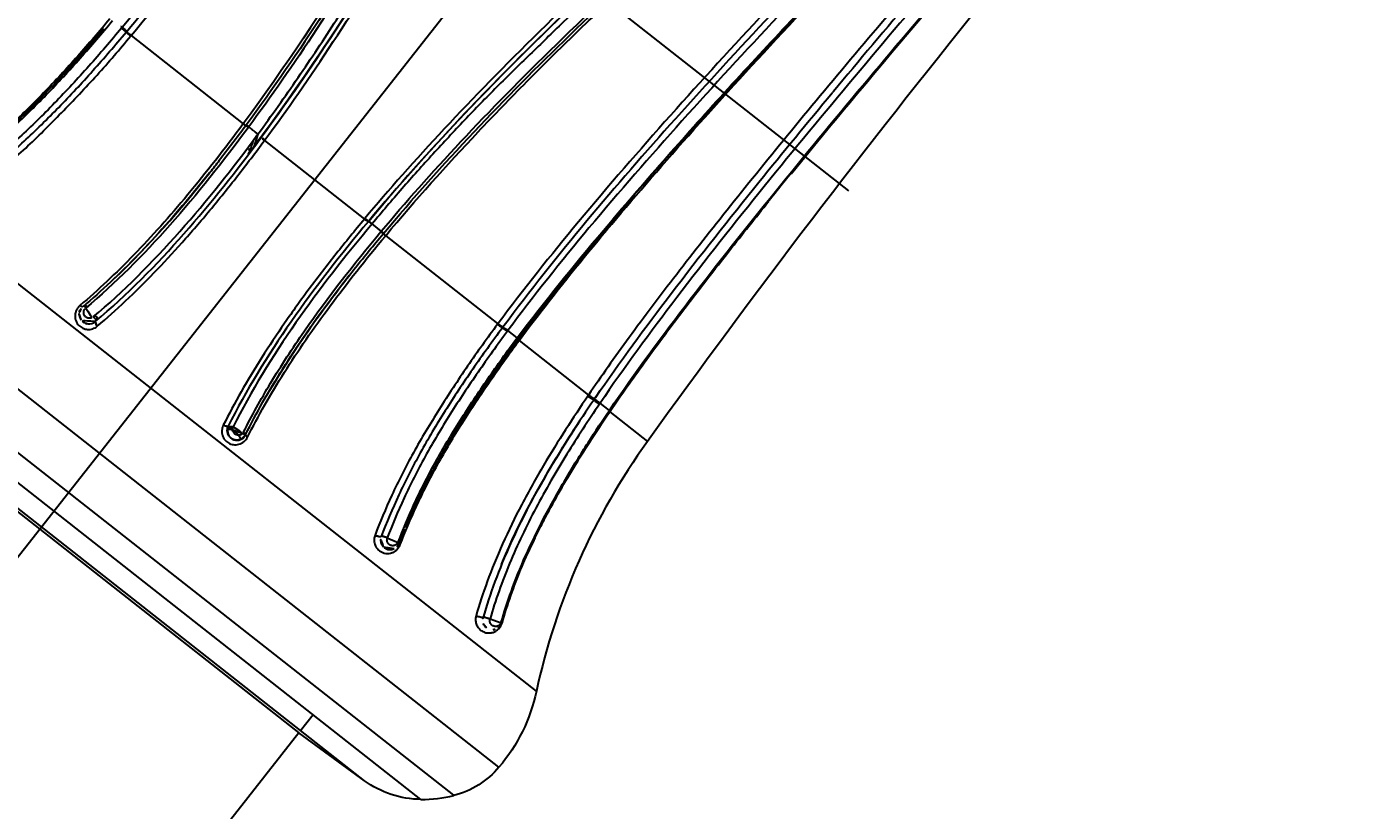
# Model space of a CAD drawing. Header units: millimetres. Extents: x 1145859089 to 1147511753, y -1047484727 to -1047247487.
# Drawn here: x 1146333156 to 1146333224.9, y -1047433708.7 to -1047433668.3 of the extents above; entities that cross this region are included whole.
import ezdxf
from ezdxf.xclip import XClip

# ---------------------------------------------------------------- set-up
doc = ezdxf.new("R2010")
doc.units = ezdxf.units.MM
doc.header["$LTSCALE"] = 100
doc.header["$MEASUREMENT"] = 0
doc.header["$XCLIPFRAME"] = 2
doc.linetypes.add('단지배치도$0$CENTER', pattern=[31, 30, -0.5, 0, -0.5])
doc.layers.get('0').update_dxf_attribs({"linetype": 'CONTINUOUS'})
for name, color, linetype in [('XREF', 135, 'CONTINUOUS'), ('단지배치도$0$S240910', 33, 'CONTINUOUS'), ('단지배치도$0$W240910', 135, 'CONTINUOUS')]:
    doc.layers.add(name, color=color, linetype=linetype)
doc.styles.add('단지배치도$0$WS1', font='romans.shx', dxfattribs={"width": 0.8, "bigfont": 'whgtxt.shx'})

# ---------------------------------------------------------------- blocks, each defined once
blk = doc.blocks.new('단지배치도$0$zw$9902')
at = {"layer": '단지배치도$0$W240910', "linetype": '단지배치도$0$CENTER', "ltscale": 20}
blk.add_line((64471.172, -62339.951), (64762.939, -61968.93), dxfattribs=at)
at = {"layer": '단지배치도$0$W240910', "linetype": '단지배치도$0$CENTER', "ltscale": 10}
blk.add_line((64524.72, -62307.447), (64490.133, -62280.249), dxfattribs=at)
at = {"layer": '단지배치도$0$W240910', "linetype": 'ByBlock', "ltscale": 20}
for p, q in [((64487.269, -62299.024), (64487.241, -62299.057)), ((64487.269, -62299.024), (64487.253, -62299.011)), ((64487.476, -62299.26), (64487.503, -62299.226)), ((64487.711, -62299.463), (64487.729, -62299.44)), ((64487.729, -62299.441), (64493.514, -62303.99)), ((64508.621, -62333.255), (64468.85, -62301.979)), ((64506.69, -62337.165), (64465.504, -62304.777)), ((64493.774, -62304.176), (64493.791, -62304.153)), ((64494.266, -62304.528), (64494.251, -62304.515)), ((64494.605, -62304.847), (64494.621, -62304.825)), ((64494.605, -62304.847), (64499.761, -62308.902)), ((64504.368, -62338.62), (64464.638, -62307.377)), ((64499.778, -62308.881), (64499.761, -62308.902)), ((64502.669, -62338.828), (64464.837, -62309.077)), ((64500.627, -62309.529), (64500.151, -62309.155)), ((64500.627, -62309.529), (64500.609, -62309.551)), ((64500.852, -62309.76), (64506.636, -62314.309)), ((64499.752, -62337.867), (64466.458, -62311.685)), ((64469.652, -62314.383), (64496.378, -62335.4)), ((64506.636, -62314.309), (64506.619, -62314.332)), ((64506.898, -62314.478), (64506.872, -62314.513)), ((64507.149, -62314.658), (64507.124, -62314.692)), ((64507.625, -62315.033), (64507.15, -62314.658)), ((64507.609, -62315.053), (64507.613, -62315.056)), ((64507.626, -62315.033), (64507.611, -62315.053)), ((64507.675, -62315.107), (64507.69, -62315.087)), ((64507.675, -62315.108), (64507.675, -62315.108)), ((64507.69, -62315.087), (64507.69, -62315.086)), ((64507.727, -62315.167), (64511.306, -62317.981)), ((64511.606, -62318.191), (64511.574, -62318.237)), ((64511.903, -62318.397), (64511.872, -62318.442)), ((64512.381, -62318.772), (64511.904, -62318.397)), ((64512.399, -62318.841), (64512.402, -62318.797)), ((64512.422, -62318.807), (64512.399, -62318.841)), ((64512.399, -62318.84), (64514.345, -62320.371)), ((64496.468, -62335.285), (64497.116, -62334.461)), ((64496.378, -62335.4), (64484.535, -62350.459)), ((64499.752, -62337.868), (64496.378, -62335.4))]:
    blk.add_line(p, q, dxfattribs=at)
for centre, radius, start, end in [((64929.295, -62618.981), 511.226, 137.89612, 144.26018), ((64639.428, -62104.83), 246.706, 231.90089, 231.90562), ((64639.943, -62104.207), 247.514, 231.90077, 231.90549), ((64640.296, -62103.79), 248.06, 231.90073, 231.90544), ((59308.273, -68889.338), 8381.781, 51.7809437, 51.7812552), ((62555.628, -64765.975), 3133.216, 51.78558, 51.786217), ((62326.186, -65058.192), 3504.746, 51.79329, 51.79366), ((57552.516, -71110.475), 11213.055, 51.7536734, 51.7537633), ((61857.027, -65653.82), 4262.956, 51.789284, 51.789545), ((62360.519, -65014.447), 3449.136, 51.791042, 51.791387), ((62007.219, -65463.231), 4020.3, 51.79043, 51.790719), ((61788.36, -65737.696), 4371.336, 51.761314, 51.761576), ((61953.167, -65531.929), 4107.713, 51.790167, 51.790448), ((62013.028, -65455.932), 4010.972, 51.790291, 51.790579), ((61963.462, -65515.645), 4088.55, 51.761817, 51.762099), ((61943.349, -65544.507), 4123.67, 51.790238, 51.790518), ((61956.439, -65527.913), 4102.533, 51.790252, 51.790533), ((61959.808, -65520.381), 4094.532, 51.761817, 51.762099), ((61953.333, -65531.927), 4107.609, 51.79028, 51.790561), ((61951.293, -65534.549), 4110.93, 51.790266, 51.790547), ((61948.653, -65534.64), 4112.636, 51.761874, 51.762155), ((61948.596, -65538.043), 4115.344, 51.790294, 51.790575), ((61946.742, -65540.431), 4118.368, 51.790294, 51.790575), ((61943.696, -65541.032), 4120.724, 51.761902, 51.762183), ((61943.222, -65544.97), 4124.112, 51.790309, 51.790589), ((61939.117, -65546.915), 4128.18, 51.761958, 51.762239), ((61939.695, -65549.518), 4129.866, 51.790323, 51.790603), ((61936.64, -65550.124), 4132.233, 51.761959, 51.762239), ((61935.952, -65554.339), 4135.97, 51.790337, 51.790617), ((61933.102, -65554.683), 4138.004, 51.761987, 51.762267), ((61932.202, -65559.17), 4142.085, 51.790351, 51.790631), ((64505.815, -62317.376), 2.936, 52.11856, 52.21498), ((64505.896, -62317.27), 2.803, 52.00553, 52.10467), ((64506.005, -62317.129), 2.624, 51.8876, 51.9913), ((64503.19, -62320.691), 7.19, 51.82553, 51.91462), ((64506.146, -62316.949), 2.396, 51.76334, 51.87432), ((64506.273, -62316.786), 2.189, 51.63306, 51.75163), ((64506.398, -62316.636), 1.993, 51.62537, 51.75185), ((64506.123, -62316.962), 2.446, 51.65223, 51.849), ((64506.515, -62316.481), 1.799, 51.34751, 51.48317), ((64506.63, -62316.336), 1.615, 51.18948, 51.33567), ((64506.205, -62316.866), 2.319, 51.64492, 51.77488), ((64506.742, -62316.197), 1.436, 51.01805, 51.17646), ((64503.921, -62319.711), 5.967, 51.35938, 51.39682), ((64506.852, -62316.066), 1.265, 50.97891, 51.15105), ((64506.179, -62316.894), 2.358, 51.36192, 51.46496), ((64506.947, -62315.944), 1.11, 50.62594, 50.81434), ((64506.568, -62316.414), 1.739, 51.35786, 51.50379), ((64507.041, -62315.828), 0.962, 50.39471, 50.60153), ((64506.553, -62316.425), 1.758, 51.06241, 51.19801), ((64507.129, -62315.721), 0.822, 50.13713, 50.36658), ((64507.209, -62315.625), 0.697, 49.84932, 50.10499), ((64506.612, -62316.356), 1.667, 51.02239, 51.15744), ((64507.284, -62315.538), 0.583, 49.71377, 50.00105), ((64506.79, -62316.135), 1.383, 50.83552, 50.99294), ((64507.347, -62315.461), 0.483, 49.13129, 49.45413), ((64506.929, -62315.968), 1.166, 50.78737, 50.96676), ((64507.408, -62315.389), 0.389, 48.69071, 49.06402), ((64507.465, -62315.326), 0.304, 48.40562, 48.84514), ((64507.021, -62315.851), 1.017, 50.40385, 50.59998), ((64507.505, -62315.279), 0.242, 47.53788, 48.04324), ((64507.536, -62315.245), 0.196, 47.04877, 47.60798), ((64507.122, -62315.732), 0.861, 50.31639, 50.53539), ((64507.578, -62315.199), 0.134, 46.13469, 46.87387), ((64507.215, -62315.622), 0.716, 50.22091, 50.4697), ((64507.616, -62315.159), 0.0789, 44.46849, 45.5734), ((64507.625, -62315.15), 0.0662, 43.80117, 44.93599), ((64507.585, -62315.188), 0.121, 43.05757, 43.57093), ((64507.297, -62315.521), 0.587, 49.72096, 50.00724), ((64507.655, -62315.121), 0.0241, 37.71443, 39.93399), ((64507.669, -62315.11), 0.00655, 25.01169, 32.89695), ((64507.67, -62315.109), 0.005, 13.48168, 23.50339), ((64507.371, -62315.435), 0.473, 49.54839, 49.87824), ((64507.436, -62315.361), 0.375, 49.37021, 49.7583), ((64507.49, -62315.296), 0.29, 48.64028, 49.10088), ((64507.54, -62315.243), 0.218, 48.58169, 49.14334), ((64507.578, -62315.198), 0.159, 47.59871, 48.29197), ((64507.61, -62315.163), 0.111, 47.05196, 47.94114), ((64507.635, -62315.136), 0.0745, 45.93897, 47.10458), ((64507.655, -62315.117), 0.0464, 44.90604, 46.5315), ((64507.67, -62315.103), 0.0267, 43.37695, 45.75431), ((64507.679, -62315.094), 0.0134, 40.31818, 44.1861), ((64507.685, -62315.089), 0.00579, 36.0571, 43.05101), ((64507.69, -62315.086), 0.000393, 358.0194, 47.84509), ((64507.689, -62315.087), 0.00181, 25.73271, 42.4156), ((64493.183, -62319.801), 0.5, 153.45221, 333.45502), ((64542.307, -62340.508), 34.458, 144.24081, 167.84967), ((64506.353, -62329.583), 0.5, 163.87045, 179.97935), ((64506.353, -62329.583), 0.5, 200.35345, 274.73087), ((64506.353, -62329.583), 0.5, 274.73087, 303.10059), ((64506.353, -62329.583), 0.5, 303.10059, 303.27072), ((64506.353, -62329.583), 0.5, 306.01037, 322.90436), ((64506.353, -62329.583), 0.5, 322.90436, 323.22844), ((64506.353, -62329.583), 0.5, 325.9563, 337.74368), ((64506.353, -62329.583), 0.5, 337.78976, 343.87582), ((64502.719, -62332.16), 6.672, 269.57559, 284.32558)]:
    blk.add_arc(centre, radius, start, end, dxfattribs=at)
for points, knots in [([(64518.855, -62251.81), (64516.305, -62255.522), (64512.558, -62261.385), (64507.6, -62269.345), (64502.413, -62277.604), (64497.094, -62285.779), (64491.584, -62293.591), (64488.709, -62297.296), (64487.269, -62299.024)], [0, 0, 0, 0, 0.237507, 0.366256, 0.495006, 0.752506, 0.881256, 1, 1, 1, 1]), ([(64487.503, -62299.226), (64488.601, -62297.91), (64490.88, -62295.028), (64494.525, -62290.003), (64498.476, -62284.208), (64502.713, -62277.714), (64507.526, -62270.081), (64511.837, -62263.164), (64515.236, -62257.833), (64517.206, -62254.855), (64517.961, -62253.736)], [0, 0, 0, 0, 0.125, 0.25, 0.375, 0.5, 0.625, 0.75, 0.875, 0.9566452, 0.9566452, 0.9566452, 0.9566452]), ([(64521.857, -62254.084), (64519.948, -62257.136), (64515.27, -62265.504), (64509.979, -62276.229), (64502.68, -62289.961), (64497.787, -62298.207), (64493.513, -62303.989)], [0, 0, 0, 0, 0.01079142, 0.02877256, 0.03596339, 0.05753197, 0.05753197, 0.05753197, 0.05753197]), ([(64521.884, -62254.202), (64519.422, -62258.165), (64514.873, -62266.568), (64508.444, -62279.492), (64501.595, -62292.224), (64496.437, -62300.299), (64493.654, -62304.064)], [0.154115, 0.154115, 0.154115, 0.154115, 3.463779, 6.927556, 10.391333, 13.712636, 13.712636, 13.712636, 13.712636]), ([(64494.266, -62304.528), (64494.971, -62303.564), (64496.352, -62301.614), (64497.894, -62299.292), (64499.081, -62297.451), (64499.833, -62296.277), (64500.697, -62294.938), (64501.417, -62293.743), (64502.528, -62291.855), (64503.743, -62289.796), (64505.306, -62287.019), (64506.622, -62284.562), (64508.293, -62281.392), (64510.1, -62277.844), (64512.559, -62272.844), (64515.073, -62267.867), (64518.407, -62261.515), (64520.758, -62257.341), (64522.437, -62254.628)], [0, 0, 0, 0, 0.00358646, 0.00717408, 0.00837018, 0.01016459, 0.01136112, 0.01315603, 0.01435255, 0.01794134, 0.02033367, 0.02392197, 0.02631405, 0.03109772, 0.03588131, 0.04306007, 0.04784982, 0.05742538, 0.05742538, 0.05742538, 0.05742538]), ([(64542.002, -62270.014), (64540.883, -62271.149), (64538.595, -62273.377), (64535.065, -62276.61), (64531.467, -62279.762), (64527.837, -62282.871), (64524.217, -62285.988), (64520.614, -62289.124), (64517.023, -62292.273), (64513.477, -62295.474), (64510.567, -62298.191), (64508.291, -62300.42), (64506.573, -62302.08), (64504.914, -62303.801), (64503.282, -62305.546), (64501.691, -62307.329), (64500.659, -62308.542), (64500.151, -62309.155)], [0, 0, 0, 0, 0.00478813, 0.00957688, 0.01436517, 0.01915157, 0.02393568, 0.02871811, 0.03350035, 0.03828248, 0.04306514, 0.0454572, 0.04784956, 0.05024207, 0.05263435, 0.05502613, 0.05741722, 0.05741722, 0.05741722, 0.05741722]), ([(64500.746, -62309.641), (64503.749, -62306.049), (64510.38, -62299.132), (64521.138, -62289.474), (64532.181, -62280.179), (64539.276, -62273.778), (64542.546, -62270.451)], [0.154115, 0.154115, 0.154115, 0.154115, 3.475417, 6.939195, 10.402972, 13.712636, 13.712636, 13.712636, 13.712636]), ([(64500.853, -62309.76), (64502.386, -62307.922), (64504.783, -62305.246), (64508.116, -62301.809), (64510.24, -62299.7), (64511.979, -62298.055), (64513.744, -62296.44), (64515.46, -62294.77), (64517.26, -62293.195), (64519.018, -62291.572), (64523.983, -62287.257), (64530.359, -62281.836), (64537.531, -62275.49), (64540.988, -62272.161), (64542.668, -62270.449)], [0, 0, 0, 0, 0.00718957, 0.01078584, 0.01438205, 0.0161798, 0.01797714, 0.02157165, 0.02336893, 0.02516623, 0.02876067, 0.04314148, 0.05033892, 0.05753311, 0.05753311, 0.05753311, 0.05753311]), ([(64545.089, -62272.354), (64543.601, -62274.015), (64540.443, -62277.436), (64535.529, -62282.527), (64530.455, -62287.718), (64523.722, -62294.664), (64517.093, -62301.709), (64510.874, -62308.877), (64507.966, -62312.514), (64506.637, -62314.309)], [0, 0, 0, 0, 0.117497, 0.244996, 0.372496, 0.499995, 0.754994, 0.882494, 1, 1, 1, 1]), ([(64545.586, -62272.831), (64542.579, -62276.184), (64537.765, -62281.208), (64531.198, -62287.902), (64524.395, -62294.89), (64517.705, -62301.987), (64511.412, -62309.183), (64508.489, -62312.851), (64507.15, -62314.658)], [0, 0, 0, 0, 0.237506, 0.366256, 0.495006, 0.752506, 0.881256, 1, 1, 1, 1]), ([(64507.625, -62315.032), (64509.055, -62313.141), (64511.542, -62310.074), (64515.153, -62305.895), (64518.308, -62302.366), (64521.524, -62298.895), (64524.508, -62295.748), (64526.967, -62293.188), (64529.171, -62290.932), (64531.081, -62288.934), (64532.963, -62286.909), (64534.622, -62285.22), (64536.272, -62283.521), (64537.934, -62281.833), (64539.593, -62280.139), (64541.235, -62278.429), (64543.405, -62276.129), (64545.009, -62274.382), (64546.062, -62273.205)], [0, 0, 0, 0, 0.00711659, 0.01186137, 0.01660485, 0.021348, 0.02609219, 0.02965056, 0.03202317, 0.03558152, 0.03795348, 0.04032436, 0.04269613, 0.04506882, 0.04744163, 0.0498137, 0.05218527, 0.05692701, 0.05692701, 0.05692701, 0.05692701]), ([(64507.69, -62315.087), (64510.437, -62311.377), (64516.582, -62304.172), (64526.387, -62293.755), (64536.434, -62283.561), (64543, -62276.699), (64546.103, -62273.236)], [0.124832, 0.124832, 0.124832, 0.124832, 3.006276, 6.01151, 9.016744, 11.897146, 11.897146, 11.897146, 11.897146]), ([(64548.095, -62274.804), (64546.771, -62276.37), (64543.847, -62279.773), (64539.29, -62284.99), (64534.482, -62290.486), (64529.72, -62296.019), (64524.996, -62301.579), (64520.348, -62307.199), (64515.941, -62312.776), (64513.163, -62316.541), (64511.903, -62318.396)], [0, 0, 0, 0, 0.108757, 0.237507, 0.366257, 0.495006, 0.623756, 0.752506, 0.881256, 1, 1, 1, 1]), ([(64521.76, -62306.565), (64522.96, -62305.076), (64525.716, -62301.748), (64530.069, -62296.615), (64534.786, -62291.128), (64539.549, -62285.674), (64543.525, -62281.127), (64546.552, -62277.614), (64547.992, -62275.925), (64548.648, -62275.151)], [0.2713648, 0.2713648, 0.2713648, 0.2713648, 0.372494, 0.4999945, 0.6274951, 0.7549957, 0.8824963, 0.9462466, 1, 1, 1, 1]), ([(64547.722, -62274.679), (64546.338, -62276.308), (64543.353, -62279.779), (64538.094, -62285.795), (64532.737, -62291.949), (64528.01, -62297.458), (64525.219, -62300.778), (64523.889, -62302.379), (64523.865, -62302.398)], [0.0026119, 0.0026119, 0.0026119, 0.0026119, 0.1111111, 0.2222222, 0.3333333, 0.4444444, 0.5555556, 0.557175, 0.557175, 0.557175, 0.557175]), ([(64512.381, -62318.772), (64513.709, -62316.815), (64516.521, -62313.012), (64520.922, -62307.46), (64525.433, -62302.001), (64530.015, -62296.602), (64534.253, -62291.68), (64538.132, -62287.225), (64542.804, -62281.893), (64546.29, -62277.877), (64548.572, -62275.179)], [0, 0, 0, 0, 0.00709365, 0.01418549, 0.02127669, 0.02836779, 0.03545818, 0.0407762, 0.04609378, 0.05672761, 0.05672761, 0.05672761, 0.05672761]), ([(64548.595, -62275.189), (64546.542, -62277.618), (64543.889, -62280.693), (64536.899, -62288.683), (64534.408, -62291.546), (64529.464, -62297.3), (64527.007, -62300.185), (64519.881, -62308.752), (64516.405, -62313.181), (64513.474, -62317.243), (64512.931, -62318.016), (64512.401, -62318.798)], [0, 0, 0, 0, 0.29037, 0.29037, 0.452016, 0.452016, 0.613615, 0.613615, 0.92715, 0.92715, 1, 1, 1, 1]), ([(64518.744, -62290.343), (64515.663, -62293.052), (64509.134, -62298.986), (64503, -62305.384), (64499.961, -62309.021)], [0.167515, 0.167515, 0.167515, 0.167515, 3.777385, 7.917972, 7.917972, 7.917972, 7.917972]), ([(64528.244, -62290.478), (64527.398, -62291.349), (64523.184, -62295.699), (64515.849, -62303.492), (64509.671, -62310.732), (64506.897, -62314.478)], [0.167451, 0.167451, 0.167451, 0.167451, 1.168134, 5.158259, 8.980935, 8.980935, 8.980935, 8.980935]), ([(64473.035, -62303.422), (64473.567, -62303.12), (64474.648, -62302.453), (64476.293, -62301.264), (64477.991, -62299.84), (64479.639, -62298.303), (64481.128, -62296.793), (64482.042, -62295.809), (64482.478, -62295.327)], [0, 0, 0, 0, 0.166667, 0.333333, 0.5, 0.666667, 0.833333, 1, 1, 1, 1]), ([(64473.369, -62304.08), (64474.558, -62303.399), (64475.746, -62302.591), (64478.177, -62300.663), (64479.445, -62299.505), (64481.445, -62297.511), (64482.234, -62296.691), (64483.019, -62295.811)], [0, 0, 0, 0, 0.371803, 0.371803, 0.774117, 0.774117, 1, 1, 1, 1]), ([(64487.269, -62299.024), (64487.316, -62299.06), (64487.442, -62299.166), (64487.505, -62299.224), (64487.503, -62299.226)], [2.811465, 2.811465, 2.811465, 2.811465, 8.214479, 13.614838, 13.614838, 13.614838, 13.614838]), ([(64487.729, -62299.44), (64487.683, -62299.403), (64487.556, -62299.298), (64487.494, -62299.239), (64487.496, -62299.239)], [4.16844, 4.16844, 4.16844, 4.16844, 12.152873, 20.139734, 20.139734, 20.139734, 20.139734]), ([(64511.676, -62318.093), (64512.919, -62316.268), (64515.683, -62312.531), (64519.789, -62307.332), (64522.596, -62303.922), (64523.865, -62302.398)], [44.832449, 44.832449, 44.832449, 44.832449, 52.664751, 61.311416, 68.359449, 68.359449, 68.359449, 68.359449]), ([(64482.783, -62302.961), (64482.753, -62302.993), (64482.672, -62303.073), (64482.596, -62303.148), (64482.588, -62303.156)], [0.4023339, 0.4023339, 0.4023339, 0.4023339, 0.41666667, 0.43978409, 0.43978409, 0.43978409, 0.43978409]), ([(64493.513, -62303.989), (64492.551, -62305.296), (64490.63, -62307.743), (64487.877, -62310.827), (64486.02, -62312.577), (64485.094, -62313.361)], [0, 0, 0, 0, 0.333333, 0.666667, 1, 1, 1, 1]), ([(64493.64, -62304.089), (64493.187, -62304.7), (64492.571, -62305.511), (64491.95, -62306.299), (64491.793, -62306.507)], [0, 0, 0, 0, 0.1666667, 0.2254814, 0.2254814, 0.2254814, 0.2254814]), ([(64493.513, -62303.989), (64493.534, -62304.006), (64493.574, -62304.037), (64493.618, -62304.071), (64493.634, -62304.084), (64493.635, -62304.085)], [0, 0, 0, 0, 0.333333, 0.666667, 1, 1, 1, 1]), ([(64493.64, -62304.089), (64493.643, -62304.088), (64493.672, -62304.104), (64493.74, -62304.151), (64493.775, -62304.176)], [0.2569313, 0.2569313, 0.2569313, 0.2569313, 0.5147439, 0.7737299, 0.7737299, 0.7737299, 0.7737299]), ([(64493.791, -62304.153), (64493.757, -62304.129), (64493.689, -62304.082), (64493.66, -62304.065), (64493.657, -62304.066)], [0.2314993, 0.2314993, 0.2314993, 0.2314993, 0.4989158, 0.7662837, 0.7662837, 0.7662837, 0.7662837]), ([(64493.775, -62304.176), (64492.482, -62305.928), (64489.815, -62309.298), (64486.904, -62312.221), (64485.394, -62313.494)], [0, 0, 0, 0, 0.504988, 1, 1, 1, 1]), ([(64485.784, -62313.954), (64487.338, -62312.644), (64490.277, -62309.686), (64492.981, -62306.269), (64494.266, -62304.528)], [0, 0, 0, 0, 0.504988, 1, 1, 1, 1]), ([(64485.887, -62314.191), (64485.887, -62314.191), (64487.537, -62312.797), (64490.551, -62309.725), (64493.184, -62306.384), (64494.442, -62304.681)], [0.03183, 0.03183, 0.03183, 0.03183, 0.031853, 1.642318, 3.252109, 3.252109, 3.252109, 3.252109]), ([(64494.266, -62304.528), (64494.234, -62304.566), (64494.172, -62304.645), (64494.095, -62304.772), (64494.026, -62304.9), (64493.983, -62305.031), (64493.927, -62305.136), (64493.93, -62305.24), (64493.866, -62305.286), (64493.794, -62305.323), (64493.834, -62305.363), (64493.876, -62305.354), (64493.866, -62305.398), (64493.844, -62305.432), (64493.815, -62305.472), (64493.797, -62305.498), (64493.769, -62305.531), (64493.775, -62305.514), (64493.786, -62305.498), (64493.793, -62305.485), (64493.803, -62305.47), (64493.812, -62305.456), (64493.823, -62305.442), (64493.832, -62305.429), (64493.842, -62305.415), (64493.852, -62305.403), (64493.861, -62305.393), (64493.869, -62305.385), (64493.877, -62305.379), (64493.888, -62305.371), (64493.887, -62305.382), (64493.884, -62305.391), (64493.882, -62305.398), (64493.879, -62305.405), (64493.877, -62305.415), (64493.869, -62305.435), (64493.887, -62305.411), (64493.901, -62305.392), (64493.916, -62305.371), (64493.928, -62305.354), (64493.948, -62305.325), (64493.979, -62305.283), (64494.023, -62305.224), (64494.049, -62305.197), (64494.069, -62305.166)], [0, 0, 0, 0, 0.000151141, 0.000300444, 0.000445505, 0.000589915, 0.000710845, 0.000804712, 0.000883488, 0.000949823, 0.001002162, 0.001044765, 0.001080165, 0.001129801, 0.001178754, 0.001214324, 0.001248425, 0.001262496, 0.001280214, 0.001297052, 0.001313964, 0.001331035, 0.00134815, 0.001364681, 0.001381165, 0.001397125, 0.001412902, 0.001423161, 0.001433109, 0.001448252, 0.0014598, 0.001474726, 0.001481671, 0.001488594, 0.001502294, 0.001532929, 0.00155102, 0.001576837, 0.001609054, 0.001625263, 0.001641466, 0.001715014, 0.001785757, 0.00185288, 0.00185288, 0.00185288, 0.00185288]), ([(64494.413, -62304.704), (64494.387, -62304.739), (64494.343, -62304.799), (64494.276, -62304.889), (64494.218, -62304.967), (64494.167, -62305.035), (64494.132, -62305.082), (64494.108, -62305.113), (64494.089, -62305.139), (64494.076, -62305.156), (64494.069, -62305.166)], [0, 0, 0, 0, 0.22699, 0.3889, 0.582938, 0.730808, 0.832606, 0.888433, 0.934933, 1, 1, 1, 1]), ([(64494.069, -62305.166), (64494.079, -62305.158), (64494.096, -62305.13), (64494.13, -62305.074), (64494.169, -62305.011), (64494.209, -62304.955), (64494.251, -62304.9), (64494.302, -62304.837), (64494.358, -62304.776), (64494.397, -62304.729), (64494.412, -62304.711), (64494.413, -62304.704)], [0.0018784284, 0.0018784284, 0.0018784284, 0.0018784284, 0.0019297698, 0.002005747, 0.0020825088, 0.002160196, 0.002212079, 0.0022897903, 0.0024050783, 0.0024640756, 0.0024834103, 0.0024834103, 0.0024834103, 0.0024834103]), ([(64485.989, -62314.428), (64486.474, -62314.017), (64487.445, -62313.147), (64488.909, -62311.701), (64490.364, -62310.131), (64491.799, -62308.458), (64493.214, -62306.695), (64494.144, -62305.471), (64494.605, -62304.847)], [0, 0, 0, 0, 0.166667, 0.333333, 0.5, 0.666667, 0.833333, 1, 1, 1, 1]), ([(64491.788, -62306.503), (64491.49, -62306.877), (64490.73, -62307.815), (64489.495, -62309.253), (64488.09, -62310.772), (64486.671, -62312.173), (64485.72, -62313.025), (64485.244, -62313.43)], [0.2254816, 0.2254816, 0.2254816, 0.2254816, 0.3333333, 0.5, 0.6666667, 0.8333333, 1, 1, 1, 1]), ([(64512.423, -62318.807), (64512.993, -62317.966), (64514.275, -62316.149), (64516.331, -62313.402), (64518.481, -62310.634), (64519.912, -62308.838), (64520.598, -62307.99)], [0, 0, 0, 0, 0.0537425, 0.1174928, 0.1812431, 0.2389383, 0.2389383, 0.2389383, 0.2389383]), ([(64499.761, -62308.902), (64499.263, -62309.497), (64498.293, -62310.689), (64496.913, -62312.48), (64495.626, -62314.269), (64494.444, -62316.053), (64493.383, -62317.817), (64492.767, -62318.966), (64492.482, -62319.534)], [0, 0, 0, 0, 0.166667, 0.333333, 0.5, 0.666667, 0.833333, 1, 1, 1, 1]), ([(64499.778, -62308.881), (64499.812, -62308.909), (64499.904, -62308.985), (64499.958, -62309.023), (64499.96, -62309.02)], [0, 0, 0, 0, 0.382407, 1, 1, 1, 1]), ([(64500.151, -62309.155), (64498.762, -62310.815), (64496.079, -62314.248), (64493.897, -62317.802), (64492.991, -62319.622)], [0, 0, 0, 0, 0.495012, 1, 1, 1, 1]), ([(64493.53, -62319.892), (64493.953, -62319.044), (64494.922, -62317.29), (64497.194, -62313.801), (64499.211, -62311.22), (64500.609, -62309.551)], [0, 0, 0, 0, 0.237515, 0.495013, 1, 1, 1, 1]), ([(64500.151, -62309.155), (64500.151, -62309.155), (64500.141, -62309.147), (64500.137, -62309.144), (64500.112, -62309.124), (64500.057, -62309.082), (64500.008, -62309.045), (64499.964, -62309.019), (64499.968, -62309.023), (64499.962, -62309.023)], [0, 0, 0, 0, 0.0308756, 0.0308756, 0.0450742, 0.0450742, 0.5992752, 0.5992752, 0.9999999, 0.9999999, 0.9999999, 0.9999999]), ([(64499.962, -62309.023), (64499.965, -62309.023), (64499.98, -62309.033), (64499.994, -62309.04), (64500.017, -62309.055), (64500.045, -62309.075), (64500.078, -62309.099), (64500.113, -62309.126), (64500.139, -62309.145), (64500.151, -62309.155)], [0, 0, 0, 0, 0.142857, 0.285714, 0.428571, 0.571429, 0.714286, 0.857143, 1, 1, 1, 1]), ([(64500.609, -62309.551), (64500.641, -62309.578), (64500.703, -62309.633), (64500.725, -62309.658), (64500.725, -62309.66)], [0.2564635, 0.2564635, 0.2564635, 0.2564635, 0.515601, 0.7735742, 0.7735742, 0.7735742, 0.7735742]), ([(64500.743, -62309.639), (64500.744, -62309.636), (64500.721, -62309.611), (64500.659, -62309.556), (64500.627, -62309.529)], [0.2319135, 0.2319135, 0.2319135, 0.2319135, 0.4989452, 0.7661842, 0.7661842, 0.7661842, 0.7661842]), ([(64493.63, -62320.024), (64493.909, -62319.464), (64494.503, -62318.334), (64495.536, -62316.626), (64496.679, -62314.9), (64497.935, -62313.157), (64499.285, -62311.401), (64500.241, -62310.242), (64500.725, -62309.66)], [0.0000002, 0.0000002, 0.0000002, 0.0000002, 0.1666667, 0.3333333, 0.5, 0.6666667, 0.8333333, 1, 1, 1, 1]), ([(64493.729, -62320.152), (64494.284, -62319.05), (64495.562, -62316.808), (64497.902, -62313.425), (64499.817, -62310.994), (64500.853, -62309.76)], [0, 0, 0, 0, 0.333333, 0.666667, 1, 1, 1, 1]), ([(64500.853, -62309.76), (64500.832, -62309.744), (64500.791, -62309.713), (64500.747, -62309.678), (64500.732, -62309.666), (64500.73, -62309.665)], [0, 0, 0, 0, 0.333333, 0.666667, 1, 1, 1, 1]), ([(64485.094, -62313.361), (64485.114, -62313.379), (64485.153, -62313.411), (64485.205, -62313.433), (64485.23, -62313.43), (64485.24, -62313.424)], [0, 0, 0, 0, 0.333333, 0.666667, 1, 1, 1, 1]), ([(64485.394, -62313.494), (64485.438, -62313.453), (64485.441, -62313.296), (64485.285, -62313.395), (64485.244, -62313.43)], [0, 0, 0, 0, 0.0001966529, 0.0003869029, 0.0003869029, 0.0003869029, 0.0003869029]), ([(64485.394, -62313.494), (64485.346, -62313.54), (64485.282, -62313.635), (64485.288, -62313.81), (64485.37, -62313.941), (64485.496, -62314.019), (64485.651, -62314.03), (64485.74, -62313.987), (64485.784, -62313.954)], [0, 0, 0, 0, 0.166667, 0.333333, 0.5, 0.666667, 0.833333, 1, 1, 1, 1]), ([(64485.884, -62314.188), (64485.784, -62314.281), (64485.542, -62314.352), (64485.274, -62314.234), (64485.18, -62314.131), (64485.155, -62314.096)], [0, 0, 0, 0, 0.0004226561, 0.0006966093, 0.0008377334, 0.0008377334, 0.0008377334, 0.0008377334]), ([(64485.409, -62314.284), (64485.429, -62314.291), (64485.456, -62314.299), (64485.484, -62314.304), (64485.491, -62314.305)], [1.2156952, 1.2156952, 1.2156952, 1.2156952, 1.3350391, 1.377012, 1.377012, 1.377012, 1.377012]), ([(64485.784, -62313.954), (64485.846, -62313.905), (64486.076, -62313.953), (64485.941, -62314.143), (64485.884, -62314.188)], [0, 0, 0, 0, 0.0002525592, 0.0004991792, 0.0004991792, 0.0004991792, 0.0004991792]), ([(64485.989, -62314.428), (64485.972, -62314.411), (64485.931, -62314.365), (64485.883, -62314.286), (64485.869, -62314.221), (64485.88, -62314.197), (64485.887, -62314.192)], [0, 0, 0, 0, 0.202205, 0.499974, 0.797742, 1, 1, 1, 1]), ([(64506.619, -62314.332), (64506.666, -62314.369), (64506.798, -62314.467), (64506.869, -62314.514), (64506.87, -62314.512)], [4.165081, 4.165081, 4.165081, 4.165081, 12.142591, 20.120641, 20.120641, 20.120641, 20.120641]), ([(64506.619, -62316.565), (64506.627, -62316.551), (64506.789, -62316.322), (64507.124, -62315.856), (64507.485, -62315.363), (64507.675, -62315.108)], [0.90632325, 0.90632325, 0.90632325, 0.90632325, 0.90909091, 0.95454545, 1, 1, 1, 1]), ([(64507.124, -62314.693), (64507.077, -62314.657), (64506.944, -62314.558), (64506.873, -62314.511), (64506.872, -62314.513)], [2.814184, 2.814184, 2.814184, 2.814184, 8.213495, 13.613787, 13.613787, 13.613787, 13.613787]), ([(64507.15, -62314.658), (64507.098, -62314.618), (64506.961, -62314.517), (64506.899, -62314.477), (64506.898, -62314.478)], [0, 0, 0, 0, 0.550523, 1, 1, 1, 1]), ([(64507.727, -62315.167), (64507.715, -62315.156), (64507.695, -62315.136), (64507.677, -62315.116), (64507.674, -62315.109), (64507.675, -62315.108)], [0, 0, 0, 0, 0.3333333, 0.6666667, 0.9910168, 0.9910168, 0.9910168, 0.9910168]), ([(64511.274, -62318.031), (64510.891, -62318.593), (64510.119, -62319.757), (64508.986, -62321.585), (64507.843, -62323.614), (64506.842, -62325.667), (64506.053, -62327.619), (64505.674, -62328.798), (64505.513, -62329.359)], [0, 0, 0, 0, 0.166667, 0.333333, 0.5, 0.666667, 0.833333, 1, 1, 1, 1]), ([(64511.575, -62318.238), (64511.198, -62318.792), (64510.44, -62319.928), (64509.307, -62321.754), (64508.241, -62323.647), (64507.263, -62325.636), (64506.449, -62327.615), (64506.047, -62328.847), (64505.875, -62329.444)], [0, 0, 0, 0, 0.166667, 0.333333, 0.5, 0.666667, 0.833333, 1, 1, 1, 1]), ([(64511.872, -62318.442), (64511.294, -62319.296), (64510.141, -62321.061), (64508.553, -62323.789), (64507.2, -62326.609), (64506.512, -62328.556), (64506.231, -62329.527)], [0, 0, 0, 0, 0.245015, 0.500016, 0.755017, 1, 1, 1, 1]), ([(64511.308, -62317.982), (64511.303, -62317.987), (64511.295, -62317.997), (64511.283, -62318.012), (64511.278, -62318.024), (64511.274, -62318.031)], [0, 0, 0, 0, 0.333333, 0.666667, 1, 1, 1, 1]), ([(64511.274, -62318.031), (64511.314, -62318.056), (64511.474, -62318.163), (64511.573, -62318.235), (64511.572, -62318.236)], [2.121431, 2.121431, 2.121431, 2.121431, 6.936571, 11.749379, 11.749379, 11.749379, 11.749379]), ([(64511.872, -62318.442), (64511.831, -62318.418), (64511.671, -62318.311), (64511.572, -62318.239), (64511.575, -62318.238)], [2.232891, 2.232891, 2.232891, 2.232891, 7.283615, 12.333504, 12.333504, 12.333504, 12.333504]), ([(64506.812, -62329.698), (64506.952, -62329.199), (64507.291, -62328.128), (64508.032, -62326.284), (64508.984, -62324.326), (64510.104, -62322.319), (64511.297, -62320.39), (64512.029, -62319.29), (64512.381, -62318.772)], [0, 0, 0, 0, 0.166667, 0.333333, 0.5, 0.666667, 0.833333, 1, 1, 1, 1]), ([(64506.833, -62329.721), (64506.994, -62329.167), (64507.372, -62328.009), (64508.154, -62326.095), (64509.112, -62324.145), (64510.186, -62322.235), (64511.316, -62320.419), (64512.044, -62319.323), (64512.401, -62318.798)], [0, 0, 0, 0, 0.1666667, 0.3333333, 0.5, 0.6666667, 0.8333333, 0.999986, 0.999986, 0.999986, 0.999986]), ([(64512.398, -62318.79), (64511.833, -62319.636), (64510.699, -62321.372), (64509.131, -62324.057), (64508.144, -62326.11), (64507.683, -62327.253), (64507.617, -62327.434)], [20.729381, 20.729381, 20.729381, 20.729381, 43.949981, 68.22711, 92.504239, 97.000089, 97.000089, 97.000089, 97.000089]), ([(64508.853, -62324.741), (64508.957, -62324.525), (64509.548, -62323.388), (64510.703, -62321.407), (64511.832, -62319.676), (64512.399, -62318.841)], [0.4410697, 0.4410697, 0.4410697, 0.4410697, 0.4999907, 0.7550453, 1, 1, 1, 1]), ([(64512.381, -62318.772), (64512.386, -62318.777), (64512.394, -62318.785), (64512.401, -62318.794), (64512.402, -62318.797), (64512.398, -62318.79)], [0, 0, 0, 0, 0.3333333, 0.6666667, 0.9999991, 0.9999991, 0.9999991, 0.9999991]), ([(64492.482, -62319.534), (64492.502, -62319.547), (64492.556, -62319.575), (64492.645, -62319.603), (64492.711, -62319.601), (64492.732, -62319.585), (64492.735, -62319.577)], [0, 0, 0, 0, 0.202205, 0.499974, 0.797742, 1, 1, 1, 1]), ([(64493.63, -62320.024), (64493.548, -62320.189), (64493.355, -62320.344), (64492.88, -62320.269), (64492.716, -62320.054), (64492.691, -62319.744), (64492.703, -62319.646), (64492.74, -62319.579)], [0, 0, 0, 0, 0.435863, 0.435863, 0.86546, 0.86546, 1, 1, 1, 1]), ([(64492.991, -62319.622), (64492.944, -62319.66), (64492.755, -62319.691), (64492.717, -62319.617), (64492.74, -62319.579)], [0, 0, 0, 0, 0.0002151107, 0.0004285521, 0.0004285521, 0.0004285521, 0.0004285521]), ([(64492.991, -62319.622), (64492.974, -62319.657), (64492.955, -62319.729), (64492.967, -62319.847), (64493.029, -62319.957), (64493.139, -62320.039), (64493.282, -62320.068), (64493.437, -62320.019), (64493.503, -62319.942), (64493.53, -62319.892)], [0, 0, 0, 0, 0.142857, 0.285714, 0.428571, 0.571429, 0.714286, 0.857143, 1, 1, 1, 1]), ([(64493.53, -62319.892), (64493.537, -62319.896), (64493.544, -62319.9), (64493.59, -62319.936), (64493.617, -62319.968), (64493.633, -62320.011), (64493.632, -62320.013), (64493.63, -62320.024)], [0, 0, 0, 0, 0.084741, 0.084741, 0.675048, 0.675048, 1, 1, 1, 1]), ([(64506.827, -62326.712), (64506.85, -62326.657), (64507.682, -62324.63), (64509.012, -62322.201), (64510.478, -62319.898), (64510.787, -62319.424)], [2.160675, 2.160675, 2.160675, 2.160675, 2.393834, 10.752941, 12.935944, 12.935944, 12.935944, 12.935944]), ([(64493.633, -62320.025), (64493.63, -62320.035), (64493.631, -62320.058), (64493.666, -62320.105), (64493.707, -62320.136), (64493.729, -62320.152)], [0, 0, 0, 0, 0.333333, 0.666667, 1, 1, 1, 1]), ([(64500.747, -62325.819), (64500.711, -62325.782), (64500.633, -62325.685), (64500.572, -62325.482), (64500.597, -62325.339), (64500.622, -62325.273)], [0.6605267, 0.6605267, 0.6605267, 0.6605267, 0.75, 0.875, 1, 1, 1, 1]), ([(64500.937, -62325.342), (64500.932, -62325.359), (64500.924, -62325.393), (64500.917, -62325.449), (64500.923, -62325.509), (64500.942, -62325.57), (64500.975, -62325.626), (64501.021, -62325.675), (64501.081, -62325.716), (64501.154, -62325.744), (64501.236, -62325.753), (64501.316, -62325.737), (64501.381, -62325.704), (64501.434, -62325.661), (64501.473, -62325.611), (64501.494, -62325.576), (64501.502, -62325.558)], [0, 0, 0, 0, 0.071429, 0.142857, 0.214286, 0.285714, 0.357143, 0.428571, 0.5, 0.571429, 0.642857, 0.714286, 0.785714, 0.857143, 0.928571, 1, 1, 1, 1]), ([(64501.556, -62325.626), (64501.644, -62325.392), (64501.749, -62325.126), (64501.853, -62324.872), (64501.869, -62324.834)], [0, 0, 0, 0, 0.04545454, 0.05361264, 0.05361264, 0.05361264, 0.05361264]), ([(64506.849, -62329.737), (64507.127, -62328.776), (64507.654, -62327.292), (64508.301, -62325.86), (64508.564, -62325.348)], [0, 0, 0, 0, 0.244936, 0.3860853, 0.3860853, 0.3860853, 0.3860853]), ([(64501.289, -62325.907), (64501.249, -62325.926), (64501.159, -62325.952), (64500.973, -62325.95), (64500.832, -62325.886), (64500.763, -62325.83), (64500.747, -62325.815)], [0.2729676, 0.2729676, 0.2729676, 0.2729676, 0.375, 0.5, 0.625, 0.6605041, 0.6605041, 0.6605041, 0.6605041]), ([(64501.556, -62325.626), (64501.532, -62325.69), (64501.486, -62325.761), (64501.429, -62325.816), (64501.416, -62325.83)], [0, 0, 0, 0, 0.125, 0.1618004, 0.1618004, 0.1618004, 0.1618004]), ([(64505.513, -62329.359), (64505.505, -62329.385), (64505.492, -62329.44), (64505.482, -62329.531), (64505.485, -62329.629), (64505.503, -62329.728), (64505.536, -62329.826), (64505.582, -62329.919), (64505.643, -62330.004), (64505.717, -62330.081), (64505.807, -62330.148), (64505.909, -62330.2), (64506.018, -62330.237), (64506.12, -62330.249), (64506.211, -62330.25), (64506.292, -62330.238), (64506.365, -62330.227), (64506.431, -62330.207), (64506.49, -62330.177), (64506.553, -62330.136), (64506.623, -62330.083), (64506.686, -62330.026), (64506.741, -62329.961), (64506.787, -62329.887), (64506.823, -62329.81), (64506.841, -62329.762), (64506.849, -62329.737)], [0, 0, 0, 0, 0.041667, 0.083333, 0.125, 0.166667, 0.208333, 0.25, 0.291667, 0.333333, 0.375, 0.416667, 0.458333, 0.5, 0.541667, 0.583333, 0.625, 0.666667, 0.708333, 0.75, 0.791667, 0.833333, 0.875, 0.916667, 0.958333, 1, 1, 1, 1]), ([(64506.231, -62329.527), (64506.227, -62329.542), (64506.222, -62329.574), (64506.221, -62329.624), (64506.226, -62329.68), (64506.245, -62329.728), (64506.268, -62329.778), (64506.301, -62329.822), (64506.341, -62329.859), (64506.39, -62329.888), (64506.449, -62329.904), (64506.512, -62329.915), (64506.57, -62329.911), (64506.619, -62329.898), (64506.665, -62329.879), (64506.705, -62329.854), (64506.741, -62329.822), (64506.771, -62329.786), (64506.795, -62329.744), (64506.807, -62329.714), (64506.812, -62329.698)], [0, 0, 0, 0, 0.055556, 0.111111, 0.166667, 0.222222, 0.277778, 0.333333, 0.388889, 0.444444, 0.5, 0.555556, 0.611111, 0.666667, 0.722222, 0.777778, 0.833333, 0.888889, 0.944444, 1, 1, 1, 1]), ([(64506.663, -62329.976), (64506.674, -62329.967), (64506.701, -62329.944), (64506.728, -62329.913), (64506.743, -62329.893)], [5.4725566, 5.4725566, 5.4725566, 5.4725566, 5.6426226, 5.8624076, 5.8624076, 5.8624076, 5.8624076])]:
    blk.add_open_spline(points, degree=3, knots=knots, dxfattribs=at)
for points in [[(64487.729, -62299.44), (64488.82, -62298.127), (64491.088, -62295.263), (64494.712, -62290.278), (64498.65, -62284.538), (64502.878, -62278.064), (64507.657, -62270.508), (64512.058, -62263.464), (64515.935, -62257.373), (64518.308, -62253.817), (64519.435, -62252.179)], [(64521.961, -62254.252), (64521.039, -62255.737), (64519.134, -62258.962), (64516.113, -62264.554), (64512.864, -62270.92), (64509.235, -62278.133), (64504.94, -62286.333), (64500.983, -62293.282), (64497.272, -62299.246), (64494.929, -62302.622), (64493.791, -62304.153)], [(64494.438, -62304.678), (64495.583, -62303.133), (64497.961, -62299.742), (64501.68, -62293.793), (64505.671, -62286.787), (64509.88, -62278.77), (64513.442, -62271.712), (64516.748, -62265.263), (64519.827, -62259.572), (64521.761, -62256.295), (64522.697, -62254.787)], [(64494.621, -62304.825), (64495.765, -62303.287), (64498.121, -62299.902), (64501.849, -62293.946), (64505.828, -62287.005), (64510.148, -62278.847), (64513.793, -62271.633), (64517.064, -62265.275), (64520.115, -62259.676), (64522.03, -62256.44), (64522.956, -62254.949)], [(64541.567, -62269.585), (64540.321, -62270.853), (64537.587, -62273.514), (64532.766, -62277.87), (64527.266, -62282.621), (64521.157, -62287.852), (64514.455, -62293.787), (64508.623, -62299.315), (64503.738, -62304.318), (64501.004, -62307.406), (64499.778, -62308.881)], [(64500.627, -62309.529), (64501.852, -62308.058), (64504.588, -62304.976), (64509.52, -62299.956), (64515.357, -62294.457), (64522.341, -62288.327), (64528.444, -62283.144), (64533.855, -62278.49), (64538.578, -62274.237), (64541.258, -62271.631), (64542.48, -62270.388)], [(64507.727, -62315.167), (64508.739, -62313.806), (64510.975, -62310.941), (64514.962, -62306.255), (64519.608, -62301.073), (64524.949, -62295.394), (64531.122, -62289.016), (64536.983, -62283.023), (64541.969, -62277.834), (64544.848, -62274.704), (64546.162, -62273.236)], [(64547.557, -62274.294), (64546.221, -62275.876), (64543.384, -62279.186), (64538.45, -62284.825), (64533.491, -62290.512), (64529.115, -62295.6), (64525.207, -62300.197), (64521.703, -62304.408), (64518.575, -62308.268), (64515.797, -62311.803), (64513.346, -62315.049), (64511.95, -62317.036), (64511.308, -62317.982)], [(64506.533, -62285.092), (64502.792, -62292.034), (64498.784, -62298.858), (64494.069, -62305.166)], [(64499.962, -62309.023), (64505.643, -62302.246), (64512.122, -62296.182), (64518.745, -62290.345)], [(64486.638, -62298.583), (64486.101, -62299.228), (64484.994, -62300.507), (64483.234, -62302.419), (64481.415, -62304.2), (64479.595, -62305.757), (64478.429, -62306.62), (64477.857, -62307.012)], [(64478.008, -62307.083), (64478.572, -62306.698), (64479.725, -62305.85), (64481.549, -62304.294), (64483.365, -62302.519), (64485.12, -62300.61), (64486.233, -62299.321), (64486.777, -62298.67)], [(64478.322, -62306.773), (64481.288, -62304.682), (64483.878, -62301.964), (64486.319, -62299.083)], [(64487.241, -62299.057), (64486.692, -62299.718), (64485.564, -62301.023), (64483.8, -62302.94), (64481.974, -62304.724), (64480.17, -62306.269), (64478.956, -62307.166), (64478.351, -62307.58)], [(64478.492, -62307.871), (64479.118, -62307.443), (64480.363, -62306.521), (64482.224, -62304.917), (64484.005, -62303.171), (64485.767, -62301.264), (64486.911, -62299.937), (64487.475, -62299.26)], [(64487.241, -62299.057), (64487.263, -62299.074), (64487.315, -62299.117), (64487.403, -62299.191), (64487.464, -62299.245), (64487.476, -62299.259), (64487.475, -62299.26)], [(64487.71, -62299.463), (64487.689, -62299.445), (64487.637, -62299.403), (64487.549, -62299.329), (64487.488, -62299.274), (64487.476, -62299.261), (64487.477, -62299.261)], [(64478.636, -62308.163), (64479.226, -62307.761), (64480.424, -62306.877), (64482.309, -62305.284), (64484.136, -62303.434), (64486.001, -62301.487), (64487.15, -62300.144), (64487.71, -62299.463)], [(64493.654, -62304.064), (64493.649, -62304.072), (64493.643, -62304.079), (64493.638, -62304.087)], [(64494.413, -62304.704), (64494.423, -62304.696), (64494.429, -62304.686), (64494.438, -62304.678)], [(64494.605, -62304.847), (64494.514, -62304.781), (64494.423, -62304.708), (64494.426, -62304.704)], [(64494.621, -62304.825), (64494.53, -62304.758), (64494.44, -62304.686), (64494.443, -62304.682)], [(64486.918, -62311.926), (64488.626, -62310.291), (64490.246, -62308.451), (64491.793, -62306.507)], [(64499.761, -62308.902), (64499.846, -62308.975), (64499.938, -62309.046), (64499.943, -62309.042)], [(64499.962, -62309.023), (64497.14, -62312.405), (64494.556, -62315.948), (64492.74, -62319.579)], [(64500.728, -62309.662), (64500.734, -62309.655), (64500.74, -62309.648), (64500.746, -62309.641)], [(64498.977, -62311.812), (64497.465, -62313.743), (64496.065, -62315.722), (64494.872, -62317.736)], [(64485.094, -62313.361), (64485.059, -62313.392), (64484.994, -62313.462), (64484.913, -62313.586), (64484.86, -62313.728), (64484.838, -62313.877), (64484.847, -62314.025), (64484.887, -62314.164), (64484.951, -62314.286), (64485.035, -62314.389), (64485.133, -62314.472), (64485.242, -62314.535), (64485.361, -62314.578), (64485.486, -62314.598), (64485.618, -62314.595), (64485.751, -62314.566), (64485.878, -62314.51), (64485.953, -62314.458), (64485.989, -62314.428)], [(64485.154, -62314.095), (64484.984, -62313.882), (64485.034, -62313.543), (64485.273, -62313.402)], [(64485.156, -62313.511), (64485.039, -62313.656), (64485.016, -62313.85), (64485.105, -62314.019)], [(64506.619, -62314.332), (64506.091, -62315.038), (64505.059, -62316.474), (64503.587, -62318.729), (64502.24, -62320.957), (64501.131, -62323.16), (64500.555, -62324.534), (64500.304, -62325.202)], [(64506.637, -62314.309), (64506.659, -62314.326), (64506.712, -62314.367), (64506.805, -62314.434), (64506.872, -62314.481), (64506.887, -62314.489), (64506.887, -62314.488)], [(64506.872, -62314.513), (64506.346, -62315.223), (64505.321, -62316.641), (64503.885, -62318.803), (64502.611, -62320.951), (64501.492, -62323.136), (64500.89, -62324.564), (64500.622, -62325.273)], [(64507.124, -62314.693), (64506.61, -62315.384), (64505.605, -62316.79), (64504.155, -62318.965), (64502.853, -62321.157), (64501.765, -62323.301), (64501.19, -62324.671), (64500.937, -62325.342)], [(64501.502, -62325.558), (64501.739, -62324.928), (64502.284, -62323.62), (64503.368, -62321.473), (64504.664, -62319.291), (64506.107, -62317.13), (64507.102, -62315.738), (64507.609, -62315.053)], [(64501.606, -62325.688), (64501.846, -62325.054), (64502.399, -62323.737), (64503.488, -62321.588), (64504.787, -62319.401), (64506.235, -62317.23), (64507.224, -62315.845), (64507.727, -62315.167)], [(64506.619, -62316.565), (64504.748, -62319.211), (64503.054, -62321.94), (64501.869, -62324.833)], [(64511.308, -62317.982), (64511.323, -62317.991), (64511.368, -62318.021), (64511.45, -62318.076), (64511.536, -62318.135), (64511.589, -62318.174), (64511.605, -62318.187), (64511.605, -62318.187)], [(64511.903, -62318.396), (64511.888, -62318.387), (64511.848, -62318.362), (64511.761, -62318.303), (64511.673, -62318.243), (64511.617, -62318.201), (64511.606, -62318.192), (64511.607, -62318.191)], [(64511.672, -62318.091), (64511.651, -62318.125), (64511.628, -62318.158), (64511.607, -62318.191)], [(64512.398, -62318.79), (64512.401, -62318.798), (64512.401, -62318.798), (64512.401, -62318.798)], [(64512.402, -62318.797), (64512.402, -62318.797), (64512.41, -62318.8), (64512.423, -62318.807)], [(64492.482, -62319.534), (64492.44, -62319.624), (64492.391, -62319.798), (64492.424, -62320.067), (64492.543, -62320.291), (64492.735, -62320.462), (64492.995, -62320.554), (64493.279, -62320.543), (64493.572, -62320.387), (64493.686, -62320.24), (64493.729, -62320.152)], [(64493.63, -62320.024), (64493.531, -62320.226), (64493.297, -62320.357), (64493.199, -62320.311)], [(64500.304, -62325.202), (64500.29, -62325.237), (64500.269, -62325.307), (64500.254, -62325.424), (64500.26, -62325.545), (64500.286, -62325.665), (64500.332, -62325.778), (64500.402, -62325.888), (64500.5, -62325.989), (64500.624, -62326.074), (64500.774, -62326.133), (64500.943, -62326.154), (64501.11, -62326.134), (64501.26, -62326.079), (64501.385, -62325.999), (64501.483, -62325.902), (64501.557, -62325.797), (64501.592, -62325.725), (64501.606, -62325.688)], [(64500.304, -62325.202), (64500.329, -62325.219), (64500.392, -62325.252), (64500.501, -62325.287), (64500.59, -62325.296), (64500.616, -62325.283), (64500.619, -62325.272)], [(64500.937, -62325.342), (64500.913, -62325.326), (64500.852, -62325.294), (64500.744, -62325.26), (64500.658, -62325.252), (64500.626, -62325.263), (64500.622, -62325.273)], [(64501.093, -62325.948), (64500.972, -62325.951), (64500.845, -62325.911), (64500.747, -62325.819)], [(64501.297, -62325.905), (64501.295, -62325.906), (64501.292, -62325.907), (64501.288, -62325.909)], [(64501.556, -62325.626), (64501.512, -62325.748), (64501.412, -62325.857), (64501.297, -62325.905)], [(64501.502, -62325.558), (64501.541, -62325.584), (64501.562, -62325.61), (64501.556, -62325.626)], [(64501.606, -62325.688), (64501.57, -62325.664), (64501.551, -62325.641), (64501.556, -62325.627)], [(64505.513, -62329.359), (64505.529, -62329.368), (64505.58, -62329.392), (64505.674, -62329.425), (64505.773, -62329.448), (64505.845, -62329.455), (64505.87, -62329.449), (64505.871, -62329.443)], [(64506.231, -62329.527), (64506.215, -62329.517), (64506.169, -62329.494), (64506.071, -62329.461), (64505.972, -62329.438), (64505.897, -62329.431), (64505.876, -62329.438), (64505.875, -62329.444)], [(64506.815, -62329.772), (64506.798, -62329.813), (64506.777, -62329.851), (64506.752, -62329.884)], [(64506.812, -62329.698), (64506.827, -62329.708), (64506.835, -62329.716), (64506.833, -62329.721)], [(64506.849, -62329.737), (64506.837, -62329.73), (64506.832, -62329.725), (64506.832, -62329.721)], [(64508.618, -62333.254), (64508.316, -62334.695), (64507.647, -62336.052), (64506.691, -62337.166)], [(64506.691, -62337.166), (64506.098, -62337.879), (64505.274, -62338.397), (64504.37, -62338.625)], [(64502.67, -62338.83), (64501.633, -62338.826), (64500.596, -62338.481), (64499.752, -62337.867)]]:
    blk.add_open_spline(points, degree=3, dxfattribs=at)
at = {"layer": '단지배치도$0$S240910', "style": '단지배치도$0$WS1', "width": 0.8}
blk.add_text('FH:32.00', height=1200, dxfattribs=at).set_placement((60354.833, -63274.832))
blk = doc.blocks.new('단지배치도')
blk.add_blockref('단지배치도$0$zw$9902', (141034.193, 142437.157))

msp = doc.modelspace()

# ---------------------------------------------------------------- block references
at = {"layer": 'XREF'}
ref = msp.add_blockref('단지배치도', (1146127639.433662, -1047513806.462535), dxfattribs=at)
XClip(ref).set_block_clipping_path([(72982.4064819524, 34919.7593965302), (360382.4067475507, 255319.7593436702)])

doc.saveas('drawing.dxf')
